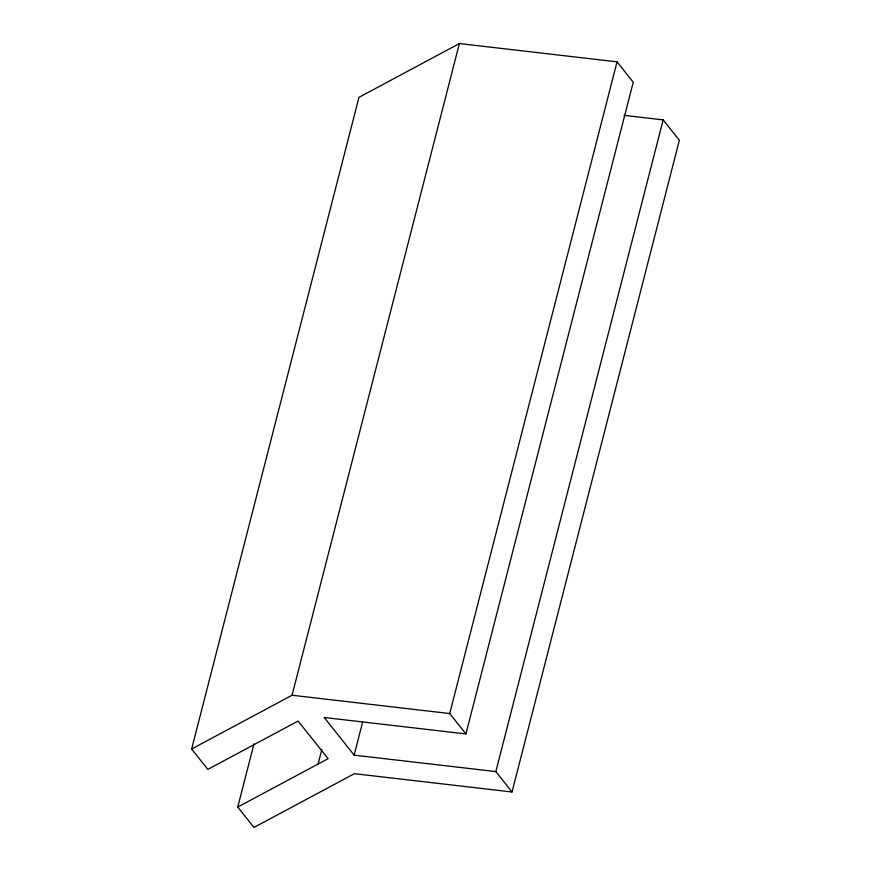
<?xml version="1.0" encoding="UTF-8"?>
<svg xmlns="http://www.w3.org/2000/svg" width="871" height="871" viewBox="0 0 871 871"><rect width="100%" height="100%" fill="white"/><g stroke="black" fill="none" stroke-linecap="round" stroke-linejoin="round"><path stroke-width="1.31" d="M512.028 791.979L354.366 773.677L253.951 827.45L237.761 807.069L328.127 758.674L298.089 721.068L207.831 769.398L191.642 749.016L358.972 97.323L459.387 43.55L617.049 61.841L633.239 82.233L465.92 733.926L324.219 717.486L354.138 755.146L495.839 771.586L512.028 791.979L679.358 140.275L663.169 119.893L624.028 115.353M237.761 807.069L253.984 743.867M191.642 749.016L292.057 695.243L459.387 43.55M318.089 764.052L321.802 749.561M354.138 755.146L362.586 722.233M465.92 733.926L449.719 713.545L617.049 61.841M495.839 771.586L663.169 119.893M292.057 695.243L449.719 713.545"/></g></svg>
